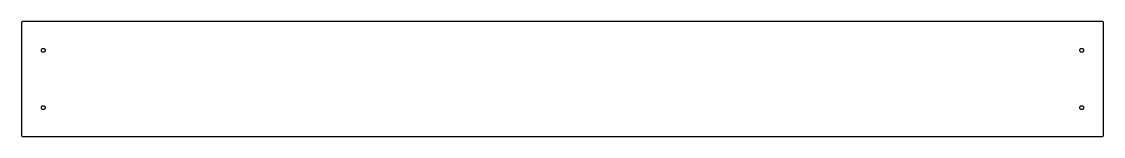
# Model space of a CAD drawing. Extents: x -28.3 to 28.3, y -3 to 3.
import ezdxf

# ---------------------------------------------------------------- set-up
doc = ezdxf.new("R2010")
doc.units = 0
doc.layers.get('0').update_dxf_attribs({"linetype": 'CONTINUOUS'})

msp = doc.modelspace()

# ---------------------------------------------------------------- linework, layer by layer
at = {"color": 7, "linetype": 'CONTINUOUS'}
for p, q in [((-28.328125, 2.95), (-28.328125, -2.95)), ((28.278125, 3), (-28.278125, 3)), ((28.328125, -2.95), (28.328125, 2.95)), ((-28.278125, -3), (28.278125, -3))]:
    msp.add_line(p, q, dxfattribs=at)
for centre in [(-27.195625, 1.5), (27.195625, 1.5), (-27.195625, -1.5), (27.195625, -1.5)]:
    msp.add_circle(centre, 0.1005, dxfattribs=at)
for centre, start, end in [((-28.278125, 2.95), 90, 180), ((28.278125, 2.95), 360, 90), ((-28.278125, -2.95), 180, 270), ((28.278125, -2.95), 270, 0)]:
    msp.add_arc(centre, 0.05, start, end, dxfattribs=at)

doc.saveas('drawing.dxf')
